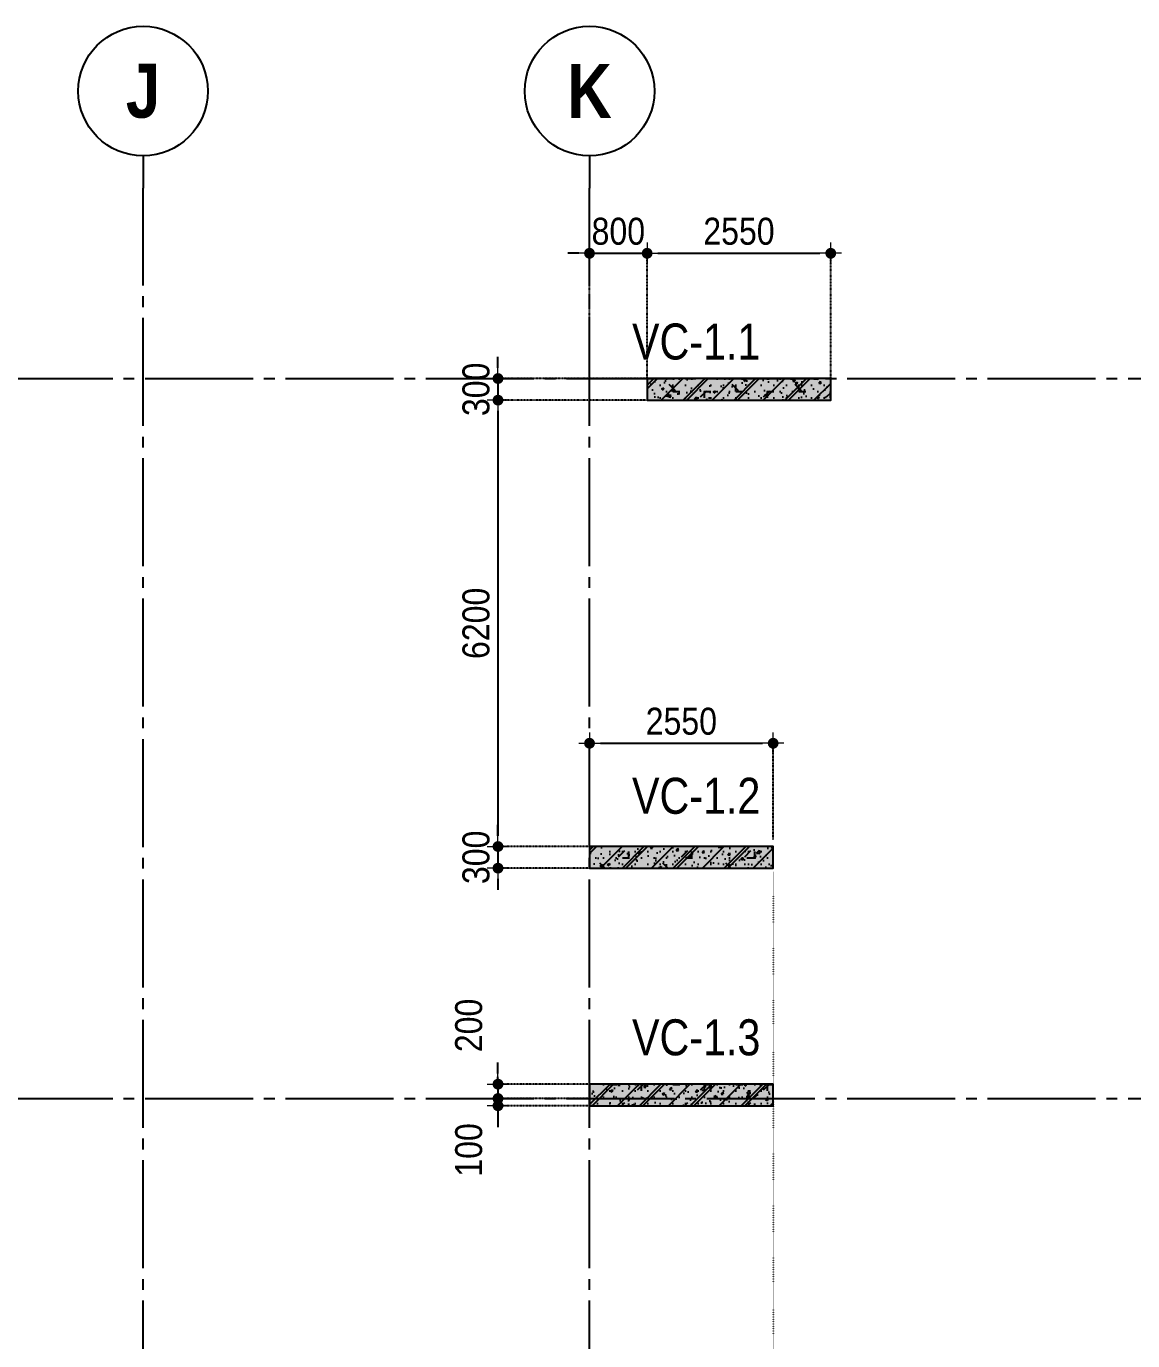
# Model space of a CAD drawing. Header units: millimetres. Extents: x -3973692 to -2843767, y 592734 to 838475.
# Drawn here: x -2879467 to -2864102, y 645467 to 663724 of the extents above; entities that cross this region are included whole.
import ezdxf
from ezdxf.enums import TextEntityAlignment as Align

# ---------------------------------------------------------------- set-up
doc = ezdxf.new("R2010")
doc.units = ezdxf.units.MM
doc.header["$MEASUREMENT"] = 0
doc.header["$PDMODE"] = 3
doc.header["$PDSIZE"] = -20
for name, pattern in [('CHG_XX_Luoi truc-Block C$0$MB_Luoi truc-150-TWC$0$Center101', [13, 10, -1, 1, -1]), ('DIVIDE2', [15.87499999999999, 6.349999999999998, -3.174999999999998, 0, -3.174999999999998, 0, -3.174999999999998]), ('DOT2', [0.125, 0, -0.125]), ('HIDDEN5', [2.8375, 1.25, -1.5875])]:
    doc.linetypes.add(name, pattern=pattern)
doc.layers.get('0').update_dxf_attribs({"lineweight": 9})
doc.layers.get('Defpoints').update_dxf_attribs({"color": 10, "lineweight": 0})
for name, color, linetype, lineweight in [("'S_General_Dim_1", 1, 'Continuous', 18), ("'S_General_Divide_3 Intermediate", 3, 'DIVIDE2', 40), ('CHG_XX_Cot_Block C-T8-15$0$Dim 200', 1, 'Continuous', 5), ('TEXT', 7, 'Continuous', 15)]:
    doc.layers.add(name, color=color, linetype=linetype, lineweight=lineweight)
for name, color, linetype in [('CHG_XX_Cot_Block C-T8-15$0$mb_cot tang 14-17 twc$0$Concrete Hatch', 218, 'Continuous'), ('CHG_XX_Cot_Block C-T8-15$0$mb_cot tang 14-17 twc$0$Concrete Line', 6, 'Continuous'), ('CHG_XX_Cot_Block C-T8-15$0$mb_cot tang 14-17 twc$0$Concrete Solid', 216, 'Continuous'), ('CHG_XX_Luoi truc-Block C$0$MB_Luoi truc-150-TWC$0$Grid', 34, 'Continuous'), ('CHG_XX_Luoi truc-Block C$0$MB_Luoi truc-150-TWC$0$Grid Line', 251, 'CHG_XX_Luoi truc-Block C$0$MB_Luoi truc-150-TWC$0$Center101'), ('dim', 1, 'Continuous')]:
    doc.layers.add(name, color=color, linetype=linetype)
doc.styles.add('arial', font='arial.ttf', dxfattribs={"width": 0.85})
doc.styles.add('CHG_XX_Luoi truc-Block C$0$MB_Luoi truc-150-TWC$0$Grid A-F$0$VNI-HelveCB', font='')
doc.styles.add('TTP-HelCon', font='')
doc.styles.get('CHG_XX_Luoi truc-Block C$0$MB_Luoi truc-150-TWC$0$Grid A-F$0$VNI-HelveCB').set_extended_font_data('VNI-Helve-Condense', bold=True)
doc.styles.get('TTP-HelCon').set_extended_font_data('VNI-Helve-Condense')
doc.dimstyles.new('150', dxfattribs={"dimscale": 150, "dimtxt": 2.5, "dimasz": 1, "dimexe": 0, "dimexo": 0, "dimgap": 0.75, "dimtad": 1, "dimdec": 0, "dimzin": 9, "dimdsep": 46, "dimtxsty": 'arial', "dimblk1": 'DIMDOT', "dimblk2": 'DIMDOT', "dimsah": 1, "dimcen": 2, "dimdle": 3, "dimclre": 8, "dimclrt": 2, "dimadec": 0, "dimazin": 0, "dimtfac": 1, "dimtdec": 0, "dimtix": 1, "dimtmove": 2, "dimatfit": 3, "dimldrblk": 'DIMPIJL', "dimfxl": 1, "dimtvp": 1.8, "dimtolj": 1, "dimtzin": 0, "dimarcsym": 0})

# ---------------------------------------------------------------- blocks, each defined once
blk = doc.blocks.new('*U3101')
at = {"layer": 'CHG_XX_Luoi truc-Block C$0$MB_Luoi truc-150-TWC$0$Grid Line'}
blk.add_line((0, 0), (0, 446), dxfattribs=at)
at = {"layer": 'CHG_XX_Luoi truc-Block C$0$MB_Luoi truc-150-TWC$0$Grid', "lineweight": -2, "style": 'CHG_XX_Luoi truc-Block C$0$MB_Luoi truc-150-TWC$0$Grid A-F$0$VNI-HelveCB'}
for tag, p in [('GRIDSUB', (0, 455)), ('GRID', (0, -9))]:
    blk.add_attdef(tag, text='', height=5, dxfattribs=at).set_placement(p, align=Align.MIDDLE)
blk = doc.blocks.new('*U3103')
at = {"layer": 'CHG_XX_Luoi truc-Block C$0$MB_Luoi truc-150-TWC$0$Grid', "lineweight": -2}
blk.add_line((0, 363), (0, 360), dxfattribs=at)
blk.add_circle((0, 369), 6, dxfattribs=at)
at = {"layer": 'CHG_XX_Luoi truc-Block C$0$MB_Luoi truc-150-TWC$0$Grid Line'}
blk.add_line((0, 0), (0, 360), dxfattribs=at)
at = {"layer": 'CHG_XX_Luoi truc-Block C$0$MB_Luoi truc-150-TWC$0$Grid', "lineweight": -2, "style": 'CHG_XX_Luoi truc-Block C$0$MB_Luoi truc-150-TWC$0$Grid A-F$0$VNI-HelveCB'}
for tag, p in [('GRIDSUB', (0, 369)), ('GRID', (0, -9))]:
    blk.add_attdef(tag, text='', height=5, dxfattribs=at).set_placement(p, align=Align.MIDDLE)
blk = doc.blocks.new('CHG_XX_Luoi truc-Block C')
at = {"layer": 'CHG_XX_Luoi truc-Block C$0$MB_Luoi truc-150-TWC$0$Grid'}
ref = blk.add_blockref('*U3103', (8037043.477890482, 945886.7127233499), dxfattribs=dict(at, xscale=150, yscale=150, zscale=150))
ref.add_attrib('GRIDSUB', 'J', dxfattribs={"lineweight": -2, "height": 750, "style": 'CHG_XX_Luoi truc-Block C$0$MB_Luoi truc-150-TWC$0$Grid A-F$0$VNI-HelveCB'}).set_placement((8037043.477890482, 1001236.71272335), align=Align.MIDDLE)
ref = blk.add_blockref('*U3103', (8043243.477890483, 945886.7127233499), dxfattribs=dict(at, xscale=150, yscale=150, zscale=150))
ref.add_attrib('GRIDSUB', 'K', dxfattribs={"lineweight": -2, "height": 750, "style": 'CHG_XX_Luoi truc-Block C$0$MB_Luoi truc-150-TWC$0$Grid A-F$0$VNI-HelveCB'}).set_placement((8043243.477890483, 1001236.71272335), align=Align.MIDDLE)
at = {"layer": 'CHG_XX_Luoi truc-Block C$0$MB_Luoi truc-150-TWC$0$Grid', "xscale": -150, "yscale": 150, "zscale": 150, "rotation": 270}
for p in [(8001971.747213705, 997243.81453865), (8001971.747213705, 987243.81453865)]:
    blk.add_blockref('*U3101', p, dxfattribs=at)
blk = doc.blocks.new('*U3207')
at = {"layer": 'CHG_XX_Cot_Block C-T8-15$0$mb_cot tang 14-17 twc$0$Concrete Hatch'}
h = blk.add_hatch(dxfattribs=at)
h.set_pattern_fill('CONCRETE', color=256, scale=50, style=0, pattern_type=2)
h.set_pattern_definition([(45, (1000, -49.99999999999989), (-176.7766952966369, 176.7766952966369), []), (45, (1000, 1.13686837721616e-13), (-353.5533905932737, 353.5533905932738), []), (49.99999999999999, (1000, -49.99999999999989), (358.6300913003767, -31.37606749129755), [37.5, -412.5]), (355, (1000, -49.99999999999989), (-69.3756668065, 376.0960668500059), [30, -330]), (100.4514, (1029.88584, -52.61466999999988), (289.2546908570108, 344.7197710304768), [31.870095, -350.571056]), (46.18420000000001, (1000, 50.00000000000011), (533.6205243128222, -82.75950716450905), [56.25, -618.75]), (96.6356, (1044.4683725, 43.1033465000001), (467.3313527743517, 487.0589354502209), [47.805144, -525.8565]), (351.1842, (1000, 50.00000000000011), (467.3309725668136, 487.0593004626623), [45, -495]), (21, (1050, 25.00000000000011), (298.4535260592309, -201.3094453326694), [37.5, -412.5]), (326.0000000000001, (1050, 25.00000000000011), (121.6576659607909, 362.5750225234265), [30, -330]), (71.4514, (1074.8711165, 8.224197000000117), (420.111314290745, 161.2652483549762), [31.870095, -350.571056]), (37.50000000000001, (1000, -49.99999999999989), (6.079927658645334, 166.4469269156558), [0, -326, 0, -335, 0, -331.25]), (7.499999999999999, (1000, -49.99999999999989), (131.5347687210743, 197.2058559411801), [0, -191, 0, -318.5, 0, -126.25]), (327.5, (888.5, -49.99999999999989), (266.9112180862045, -11.2774358671899), [0, -125, 0, -390, 0, -517.5]), (317.5, (838.5, -49.99999999999989), (291.5930846711931, 50.05249116615882), [0, -162.5, 0, -259, 0, -367.5]), (0, (1175, 125.0000000000001), (0, 875), [87.5, -787.5]), (0, (1437.5, 300.0000000000001), (0, 875), [87.5, -787.5]), (0, (1262.5, 650.0000000000001), (0, 875), [87.5, -350, 87.5, -350]), (90, (1175, 125.0000000000001), (-875, 5.35782974626967e-14), [87.5, -787.5]), (90, (1262.5, 650.0000000000001), (-875, 5.35782974626967e-14), [87.5, -787.5]), (90, (1525, 300.0000000000001), (-875, 5.35782974626967e-14), [87.5, -787.5]), (90, (1700, 562.5000000000001), (-875, 5.35782974626967e-14), [87.5, -787.5]), (135, (1262.5, 125.0000000000001), (-875.016357447105, 8.881784197001252e-14), [123.76, -1113.7]), (135, (1350, 650.0000000000001), (-875.016357447105, 8.881784197001252e-14), [123.76, -1113.7]), (45, (1437.5, 300.0000000000001), (8.881784197001252e-14, 875.016357447105), [123.76, -247.485, 123.76, -742.455]), (0, (825, -49.99999999999989), (87.5, 87.5), [-175, 0])])
h.paths.add_polyline_path([(-750, 150), (-750, -149.9999999999999), (1800, -150), (1800, 150)])
at = {"layer": 'CHG_XX_Cot_Block C-T8-15$0$mb_cot tang 14-17 twc$0$Concrete Solid'}
blk.add_hatch(color=256, dxfattribs=at).paths.add_polyline_path([(-750, 150), (-750, -149.9999999999999), (1800, -150), (1800, 150)])
at = {"layer": 'CHG_XX_Cot_Block C-T8-15$0$mb_cot tang 14-17 twc$0$Concrete Line'}
blk.add_lwpolyline([(-750, 150), (-750, -149.9999999999999), (1800, -150), (1800, 150)], close=True, dxfattribs=at)
blk = doc.blocks.new('CHG_XX_Cot_Block C-T8-15')
at = {"layer": 'CHG_XX_Cot_Block C-T8-15$0$Dim 200'}
blk.add_blockref('CHG_XX_Luoi truc-Block C', (0, 0), dxfattribs=at)
at = {"layer": 'CHG_XX_Cot_Block C-T8-15$0$mb_cot tang 14-17 twc$0$Concrete Line'}
for p in [(8044793.477890483, 997093.81453865), (8043993.477890483, 990593.8145386495), (8043993.477890483, 987293.8145387562)]:
    blk.add_blockref('*U3207', p, dxfattribs=at)
blk = doc.blocks.new('DIMDOT')
for p, q in [((1, 0), (-1, 0)), ((0, -1), (0, 1))]:
    blk.add_line(p, q)
at = {"const_width": 0.5}
blk.add_lwpolyline([(-0.25, 0, 1), (0.25, 0, 1)], format="xyb", close=True, dxfattribs=at)
blk = doc.blocks.new('*D1852')
at = {"layer": "'S_General_Dim_1", "color": 0, "lineweight": -2, "transparency": 16777216}
for p, q in [((-2872916.355607383, 658981.0114495867), (-2872916.355607383, 659131.0114495867)), ((-2872916.355607383, 658831.0114495867), (-2872916.355607383, 658531.0114495864)), ((-2872916.355607383, 658381.0114495864), (-2872916.355607383, 658231.0114495864))]:
    blk.add_line(p, q, dxfattribs=at)
at = {"layer": "'S_General_Dim_1", "color": 8, "linetype": 'HIDDEN5', "lineweight": -2, "transparency": 16777216}
for p, q in [((-2870845.198556937, 658831.0114495867), (-2872916.355607383, 658831.0114495867)), ((-2870845.198556936, 658531.0114495864), (-2872916.355607383, 658531.0114495864))]:
    blk.add_line(p, q, dxfattribs=at)
at = {"layer": 'Defpoints', "color": 0, "transparency": 16777216}
for p in [(-2870845.198556937, 658831.0114495867), (-2872916.355607383, 658531.0114495864), (-2870845.198556936, 658531.0114495864)]:
    blk.add_point(p, dxfattribs=at)
at = {"layer": "'S_General_Dim_1", "color": 0, "lineweight": -2, "transparency": 16777216, "xscale": 150, "yscale": 150, "zscale": 150}
for p, rotation in [((-2872916.355607383, 658831.0114495867), 270), ((-2872916.355607383, 658531.0114495864), 90)]:
    blk.add_blockref('DIMDOT', p, dxfattribs=dict(at, rotation=rotation))
at = {"layer": "'S_General_Dim_1", "color": 2, "transparency": 16777216, "insert": (-2873220.448376823, 658681.0114495873), "char_height": 375, "attachment_point": 5, "rotation": 90, "style": 'arial'}
blk.add_mtext('\\A1;300', dxfattribs=at)
blk = doc.blocks.new('DIMPIJL')
at = {"linetype": 'ByBlock'}
blk.add_solid([(-2.5, 0.4166666666666686), (-2.5, -0.4166666666666686), (0, 0)], dxfattribs=at)
blk = doc.blocks.new('*D1853')
at = {"layer": "'S_General_Dim_1", "color": 8, "linetype": 'HIDDEN5', "lineweight": -2, "transparency": 16777216}
for p, q in [((-2870845.198556936, 658531.0114495864), (-2872916.355607387, 658531.0114495864)), ((-2871645.198556935, 652331.0114495859), (-2872916.355607387, 652331.0114495859))]:
    blk.add_line(p, q, dxfattribs=at)
at = {"layer": "'S_General_Dim_1", "color": 0, "lineweight": -2, "transparency": 16777216}
blk.add_line((-2872916.355607387, 658381.0114495864), (-2872916.355607387, 652481.0114495859), dxfattribs=at)
at = {"layer": 'Defpoints', "color": 0, "transparency": 16777216}
for p in [(-2870845.198556936, 658531.0114495864), (-2872916.355607387, 652331.0114495859), (-2871645.198556935, 652331.0114495859)]:
    blk.add_point(p, dxfattribs=at)
at = {"layer": "'S_General_Dim_1", "color": 0, "lineweight": -2, "transparency": 16777216, "xscale": 150, "yscale": 150, "zscale": 150}
for p, rotation in [((-2872916.355607387, 658531.0114495864), 90), ((-2872916.355607387, 652331.0114495859), 270)]:
    blk.add_blockref('DIMDOT', p, dxfattribs=dict(at, rotation=rotation))
at = {"layer": "'S_General_Dim_1", "color": 2, "transparency": 16777216, "insert": (-2873220.320477782, 655431.0114495868), "char_height": 375, "attachment_point": 5, "rotation": 90, "style": 'arial'}
blk.add_mtext('\\A1;6200', dxfattribs=at)
blk = doc.blocks.new('*D1854')
at = {"layer": "'S_General_Dim_1", "color": 0, "lineweight": -2, "transparency": 16777216}
for p, q in [((-2872916.355607387, 652481.0114495859), (-2872916.355607387, 652631.0114495859)), ((-2872916.355607387, 652331.0114495859), (-2872916.355607387, 652031.0114495859)), ((-2872916.355607387, 651881.0114495859), (-2872916.355607387, 651731.0114495859))]:
    blk.add_line(p, q, dxfattribs=at)
at = {"layer": "'S_General_Dim_1", "color": 8, "linetype": 'HIDDEN5', "lineweight": -2, "transparency": 16777216}
for p, q in [((-2871645.198556935, 652331.0114495859), (-2872916.355607387, 652331.0114495859)), ((-2871645.198556936, 652031.0114495859), (-2872916.355607387, 652031.0114495859))]:
    blk.add_line(p, q, dxfattribs=at)
at = {"layer": 'Defpoints', "color": 0, "transparency": 16777216}
for p in [(-2871645.198556935, 652331.0114495859), (-2872916.355607387, 652031.0114495859), (-2871645.198556936, 652031.0114495859)]:
    blk.add_point(p, dxfattribs=at)
at = {"layer": "'S_General_Dim_1", "color": 0, "lineweight": -2, "transparency": 16777216, "xscale": 150, "yscale": 150, "zscale": 150}
for p, rotation in [((-2872916.355607387, 652331.0114495859), 270), ((-2872916.355607387, 652031.0114495859), 90)]:
    blk.add_blockref('DIMDOT', p, dxfattribs=dict(at, rotation=rotation))
at = {"layer": "'S_General_Dim_1", "color": 2, "transparency": 16777216, "insert": (-2873220.448376827, 652181.0114495866), "char_height": 375, "attachment_point": 5, "rotation": 90, "style": 'arial'}
blk.add_mtext('\\A1;300', dxfattribs=at)
blk = doc.blocks.new('*D1855')
at = {"layer": "'S_General_Dim_1", "color": 0, "lineweight": -2, "transparency": 16777216}
for p, q in [((-2872916.355607392, 649181.0114496925), (-2872916.355607392, 649331.0114496925)), ((-2872916.355607392, 649031.0114496925), (-2872916.355607392, 648831.0114495864)), ((-2872916.355607392, 648681.0114495864), (-2872916.355607392, 648531.0114495864))]:
    blk.add_line(p, q, dxfattribs=at)
at = {"layer": "'S_General_Dim_1", "color": 8, "linetype": 'HIDDEN5', "lineweight": -2, "transparency": 16777216}
for p, q in [((-2871645.198556935, 649031.0114496925), (-2872916.355607392, 649031.0114496925)), ((-2871645.198556937, 648831.0114495864), (-2872916.355607392, 648831.0114495864))]:
    blk.add_line(p, q, dxfattribs=at)
at = {"layer": 'Defpoints', "color": 0, "transparency": 16777216}
for p in [(-2871645.198556935, 649031.0114496925), (-2872916.355607392, 648831.0114495864), (-2871645.198556937, 648831.0114495864)]:
    blk.add_point(p, dxfattribs=at)
at = {"layer": "'S_General_Dim_1", "color": 0, "lineweight": -2, "transparency": 16777216, "xscale": 150, "yscale": 150, "zscale": 150}
for p, rotation in [((-2872916.355607392, 649031.0114496925), 270), ((-2872916.355607392, 648831.0114495864), 90)]:
    blk.add_blockref('DIMDOT', p, dxfattribs=dict(at, rotation=rotation))
at = {"layer": "'S_General_Dim_1", "color": 2, "transparency": 16777216, "insert": (-2873321.812633294, 649846.2921491493), "char_height": 375, "attachment_point": 5, "rotation": 90, "style": 'arial'}
blk.add_mtext('\\A1;200', dxfattribs=at)
blk = doc.blocks.new('*D1856')
at = {"layer": "'S_General_Dim_1", "color": 0, "lineweight": -2, "transparency": 16777216}
for p, q in [((-2872916.355607392, 648981.0114495864), (-2872916.355607392, 649131.0114495864)), ((-2872916.355607392, 648831.0114495864), (-2872916.355607392, 648731.0114495859)), ((-2872916.355607392, 648581.0114495859), (-2872916.355607392, 648431.0114495859))]:
    blk.add_line(p, q, dxfattribs=at)
at = {"layer": "'S_General_Dim_1", "color": 8, "linetype": 'HIDDEN5', "lineweight": -2, "transparency": 16777216}
for p, q in [((-2871645.198556937, 648831.0114495864), (-2872916.355607392, 648831.0114495864)), ((-2871645.198556936, 648731.0114495859), (-2872916.355607392, 648731.0114495859))]:
    blk.add_line(p, q, dxfattribs=at)
at = {"layer": 'Defpoints', "color": 0, "transparency": 16777216}
for p in [(-2872916.355607392, 648731.0114495859), (-2871645.198556937, 648831.0114495864), (-2871645.198556936, 648731.0114495859)]:
    blk.add_point(p, dxfattribs=at)
at = {"layer": "'S_General_Dim_1", "color": 0, "lineweight": -2, "transparency": 16777216, "xscale": 150, "yscale": 150, "zscale": 150}
for p, rotation in [((-2872916.355607392, 648831.0114495864), 270), ((-2872916.355607392, 648731.0114495859), 90)]:
    blk.add_blockref('DIMDOT', p, dxfattribs=dict(at, rotation=rotation))
at = {"layer": "'S_General_Dim_1", "color": 2, "transparency": 16777216, "insert": (-2873321.642101235, 648117.1013206954), "char_height": 375, "attachment_point": 5, "rotation": 90, "style": 'arial'}
blk.add_mtext('\\A1;100', dxfattribs=at)
blk = doc.blocks.new('*D1862')
at = {"layer": "'S_General_Dim_1", "color": 0, "lineweight": -2, "transparency": 16777216}
for p, q in [((-2871795.198556935, 660570.925354989), (-2871945.198556935, 660570.925354989)), ((-2871645.198556935, 660570.925354989), (-2870845.198556936, 660570.925354989)), ((-2870695.198556936, 660570.925354989), (-2870545.198556936, 660570.925354989))]:
    blk.add_line(p, q, dxfattribs=at)
at = {"layer": "'S_General_Dim_1", "color": 8, "linetype": 'HIDDEN5', "lineweight": -2, "transparency": 16777216}
for p, q in [((-2871645.198556935, 658831.0114495861), (-2871645.198556935, 660570.925354989)), ((-2870845.198556936, 658831.0114495861), (-2870845.198556936, 660570.925354989))]:
    blk.add_line(p, q, dxfattribs=at)
at = {"layer": 'Defpoints', "color": 0, "transparency": 16777216}
for p in [(-2870845.198556936, 660570.925354989), (-2871645.198556935, 658831.0114495861), (-2870845.198556936, 658831.0114495861)]:
    blk.add_point(p, dxfattribs=at)
at = {"layer": "'S_General_Dim_1", "color": 0, "lineweight": -2, "transparency": 16777216, "xscale": 150, "yscale": 150, "zscale": 150}
blk.add_blockref('DIMDOT', (-2871645.198556935, 660570.925354989), dxfattribs=at)
at = {"layer": "'S_General_Dim_1", "color": 0, "lineweight": -2, "transparency": 16777216, "xscale": 150, "yscale": 150, "zscale": 150, "rotation": 180}
blk.add_blockref('DIMDOT', (-2870845.198556936, 660570.925354989), dxfattribs=at)
at = {"layer": "'S_General_Dim_1", "color": 2, "transparency": 16777216, "insert": (-2871245.198556935, 660874.8902253846), "char_height": 375, "attachment_point": 5, "style": 'arial'}
blk.add_mtext('\\A1;800', dxfattribs=at)
blk = doc.blocks.new('*D1863')
at = {"layer": "'S_General_Dim_1", "color": 8, "linetype": 'HIDDEN5', "lineweight": -2, "transparency": 16777216}
for p, q in [((-2870845.198556936, 658831.0114495861), (-2870845.198556936, 660570.925354989)), ((-2868295.198556936, 658831.0114495861), (-2868295.198556936, 660570.925354989))]:
    blk.add_line(p, q, dxfattribs=at)
at = {"layer": "'S_General_Dim_1", "color": 0, "lineweight": -2, "transparency": 16777216}
blk.add_line((-2870695.198556936, 660570.925354989), (-2868445.198556936, 660570.925354989), dxfattribs=at)
at = {"layer": 'Defpoints', "color": 0, "transparency": 16777216}
for p in [(-2868295.198556936, 660570.925354989), (-2870845.198556936, 658831.0114495861), (-2868295.198556936, 658831.0114495861)]:
    blk.add_point(p, dxfattribs=at)
at = {"layer": "'S_General_Dim_1", "color": 0, "lineweight": -2, "transparency": 16777216, "xscale": 150, "yscale": 150, "zscale": 150, "rotation": 180}
blk.add_blockref('DIMDOT', (-2870845.198556936, 660570.925354989), dxfattribs=at)
at = {"layer": "'S_General_Dim_1", "color": 0, "lineweight": -2, "transparency": 16777216, "xscale": 150, "yscale": 150, "zscale": 150}
blk.add_blockref('DIMDOT', (-2868295.198556936, 660570.925354989), dxfattribs=at)
at = {"layer": "'S_General_Dim_1", "color": 2, "transparency": 16777216, "insert": (-2869570.198556936, 660874.8902253846), "char_height": 375, "attachment_point": 5, "style": 'arial'}
blk.add_mtext('\\A1;2550', dxfattribs=at)
blk = doc.blocks.new('*D1866')
at = {"layer": "'S_General_Dim_1", "color": 8, "linetype": 'HIDDEN5', "lineweight": -2, "transparency": 16777216}
for p, q in [((-2871645.198556935, 652381.0114495861), (-2871645.198556935, 653765.2966278952)), ((-2869095.198556936, 652431.0114495859), (-2869095.198556936, 653765.2966278952))]:
    blk.add_line(p, q, dxfattribs=at)
at = {"layer": "'S_General_Dim_1", "color": 0, "lineweight": -2, "transparency": 16777216}
blk.add_line((-2871495.198556935, 653765.2966278952), (-2869245.198556936, 653765.2966278952), dxfattribs=at)
at = {"layer": 'Defpoints', "color": 0, "transparency": 16777216}
for p in [(-2869095.198556936, 653765.2966278952), (-2871645.198556935, 652381.0114495861), (-2869095.198556936, 652431.0114495859)]:
    blk.add_point(p, dxfattribs=at)
at = {"layer": "'S_General_Dim_1", "color": 0, "lineweight": -2, "transparency": 16777216, "xscale": 150, "yscale": 150, "zscale": 150, "rotation": 180}
blk.add_blockref('DIMDOT', (-2871645.198556935, 653765.2966278952), dxfattribs=at)
at = {"layer": "'S_General_Dim_1", "color": 0, "lineweight": -2, "transparency": 16777216, "xscale": 150, "yscale": 150, "zscale": 150}
blk.add_blockref('DIMDOT', (-2869095.198556936, 653765.2966278952), dxfattribs=at)
at = {"layer": "'S_General_Dim_1", "color": 2, "transparency": 16777216, "insert": (-2870370.198556935, 654069.2614982908), "char_height": 375, "attachment_point": 5, "style": 'arial'}
blk.add_mtext('\\A1;2550', dxfattribs=at)
blk = doc.blocks.new('c')
at = {"layer": 'TEXT', "color": 3, "style": 'TTP-HelCon'}
for s, p in [('VC-1.1', (-22109.84811437177, 49114.65031539812)), ('VC-1.2', (-22109.84811437177, 42805.18781539798)), ('VC-1.3', (-22109.84811437177, 39449.98381539783))]:
    blk.add_text(s, height=500, dxfattribs=at).set_placement(p)

msp = doc.modelspace()

# ---------------------------------------------------------------- linework, layer by layer
at = {"layer": 'dim', "linetype": 'DOT2', "ltscale": 10}
msp.add_line((-2869095.198556936, 651981.0114495857), (-2869095.198556936, 633331.0114495858), dxfattribs=at)

# ---------------------------------------------------------------- block references
at = {"layer": "'S_General_Divide_3 Intermediate"}
msp.add_blockref('CHG_XX_Cot_Block C-T8-15', (-10914888.67644742, -338412.8030890638), dxfattribs=at)
at = {"layer": 'TEXT'}
msp.add_blockref('c', (-2848945.198556816, 609981.0114495861), dxfattribs=at)

# ---------------------------------------------------------------- dimensions: what is measured, and where the dimension line sits
at = {"layer": "'S_General_Dim_1"}
for base, p1, p2, picture, middle in [((-2870845.198556936, 660570.925354989), (-2871645.198556935, 658831.0114495861), (-2870845.198556936, 658831.0114495861), '*D1862', (-2871245.198556935, 660874.8902253846)), ((-2868295.198556936, 660570.925354989), (-2870845.198556936, 658831.0114495861), (-2868295.198556936, 658831.0114495861), '*D1863', (-2869570.198556936, 660874.8902253846)), ((-2869095.198556936, 653765.2966278952), (-2871645.198556935, 652381.0114495861), (-2869095.198556936, 652431.0114495859), '*D1866', (-2870370.198556935, 654069.2614982908))]:
    dim = msp.add_linear_dim(base=base, p1=p1, p2=p2, dimstyle='150', dxfattribs=at)
    dim.commit()
    dim.dimension.update_dxf_attribs({"geometry": picture, "text_midpoint": middle})
for base, p1, p2, picture, middle in [((-2872916.355607383, 658531.0114495864), (-2870845.198556936, 658831.0114495865), (-2870845.198556935, 658531.0114495861), '*D1852', (-2873220.448376823, 658681.0114495873)), ((-2872916.355607387, 652331.0114495859), (-2870845.198556935, 658531.0114495861), (-2871645.198556934, 652331.0114495857), '*D1853', (-2873220.320477782, 655431.0114495868)), ((-2872916.355607387, 652031.0114495859), (-2871645.198556934, 652331.0114495857), (-2871645.198556935, 652031.0114495857), '*D1854', (-2873220.448376827, 652181.0114495866))]:
    dim = msp.add_linear_dim(base=base, p1=p1, p2=p2, angle=90, dimstyle='150', dxfattribs=at)
    dim.commit()
    dim.dimension.update_dxf_attribs({"geometry": picture, "text_midpoint": middle})
for base, p1, p2, picture, middle in [((-2872916.355607392, 648831.0114495864), (-2871645.198556934, 649031.0114496923), (-2871645.198556936, 648831.0114495861), '*D1855', (-2873321.812633294, 649846.2921491493)), ((-2872916.355607392, 648731.0114495859), (-2871645.198556936, 648831.0114495861), (-2871645.198556935, 648731.0114495857), '*D1856', (-2873321.642101235, 648117.1013206954))]:
    dim = msp.add_linear_dim(base=base, p1=p1, p2=p2, angle=90, dimstyle='150', dxfattribs=at)
    dim.commit()
    dim.dimension.update_dxf_attribs({"geometry": picture, "text_midpoint": middle, "dimtype": 160})

doc.saveas('drawing.dxf')
